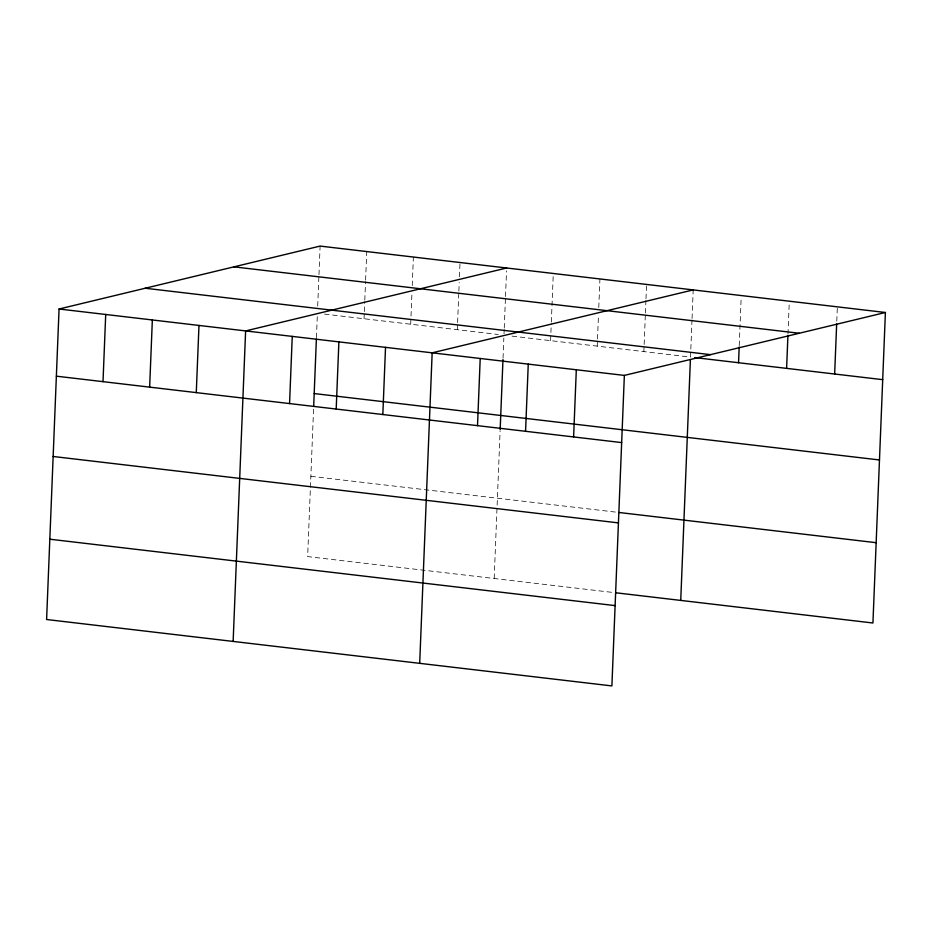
<?xml version="1.0" encoding="UTF-8"?>
<svg xmlns="http://www.w3.org/2000/svg" width="932" height="932" viewBox="0 0 932 932"><rect width="100%" height="100%" fill="white"/><g stroke="black" fill="none" stroke-linecap="round" stroke-linejoin="round"><path stroke-width="0.7" stroke-dasharray="4.66 3.5" d="M313.56 409.253L307.642 556.59L614.304 592.612M316.437 337.64L317.299 316.134M317.695 306.115L318.907 276.105M318.965 274.672L320.107 246.083M364.051 318.744L364.284 313.024M364.33 311.591L364.738 301.584M364.796 300.162L365.542 281.58M365.6 280.148L366.742 251.57M410.686 324.22L411.944 292.776M412.235 285.635L413.389 257.046M457.321 329.695L457.554 323.975M457.612 322.554L458.812 292.531M458.87 291.11L459.22 282.536M459.441 276.816L460.024 262.521M494.181 578.504L500.1 431.167M503.035 358.121L503.839 338.048M504.014 333.749L504.189 329.462M504.247 328.029L505.447 298.019M505.505 296.586L506.542 270.863M550.591 340.658L551.278 323.497M551.336 322.076L553.293 273.484M597.226 346.133L597.459 340.413M597.517 338.98L598.495 314.69M598.775 307.548L599.928 278.959M643.872 351.609L644.094 345.888M644.152 344.467L645.363 314.445M645.422 313.024L645.934 300.162M645.993 298.729L646.563 284.435M691.998 319.932L690.507 357.084L509.606 335.835M692.057 318.499L693.198 289.91M739.239 345.586L741.196 296.993M787.983 334.075L789.241 302.632M836.773 321.144L837.297 308.282M324.476 314.096L498.305 334.506M310.869 476.287L617.532 512.32"/><path stroke-width="1.4" d="M885.4 312.488L320.107 246.083L59.066 309.005L46.6 619.512L611.893 685.917L624.358 375.41L885.4 312.488L872.934 622.995L615.726 592.775M103.009 381.654L105.712 314.48M149.644 387.141L152.347 319.967M196.279 392.617L198.982 325.443M233.14 641.426L245.617 330.918L506.659 267.997M289.561 403.568L292.252 336.394M313.676 406.399L316.379 339.073M336.196 409.055L338.887 341.881M382.831 414.53L385.522 347.356M419.691 663.339L432.157 352.832L693.198 289.91M477.51 425.656L480.213 358.482M500.158 429.734L502.977 359.554M525.566 431.295L528.258 364.121M573.611 436.945L576.314 369.771M680.733 600.418L690.391 359.962M738.552 362.734L739.181 347.007M786.608 368.373L787.924 335.508M834.653 374.023L836.656 323.998M233.967 266.855L799.26 333.26M145.217 288.244L710.499 354.649M694.748 357.585L882.697 379.662M59.066 309.005L624.358 375.41M314.189 393.56L879.482 459.965M56.374 376.178L621.667 442.584M618.953 512.483L876.15 542.692M53.147 456.482L618.44 522.887M49.827 539.209L615.12 605.614"/></g></svg>
